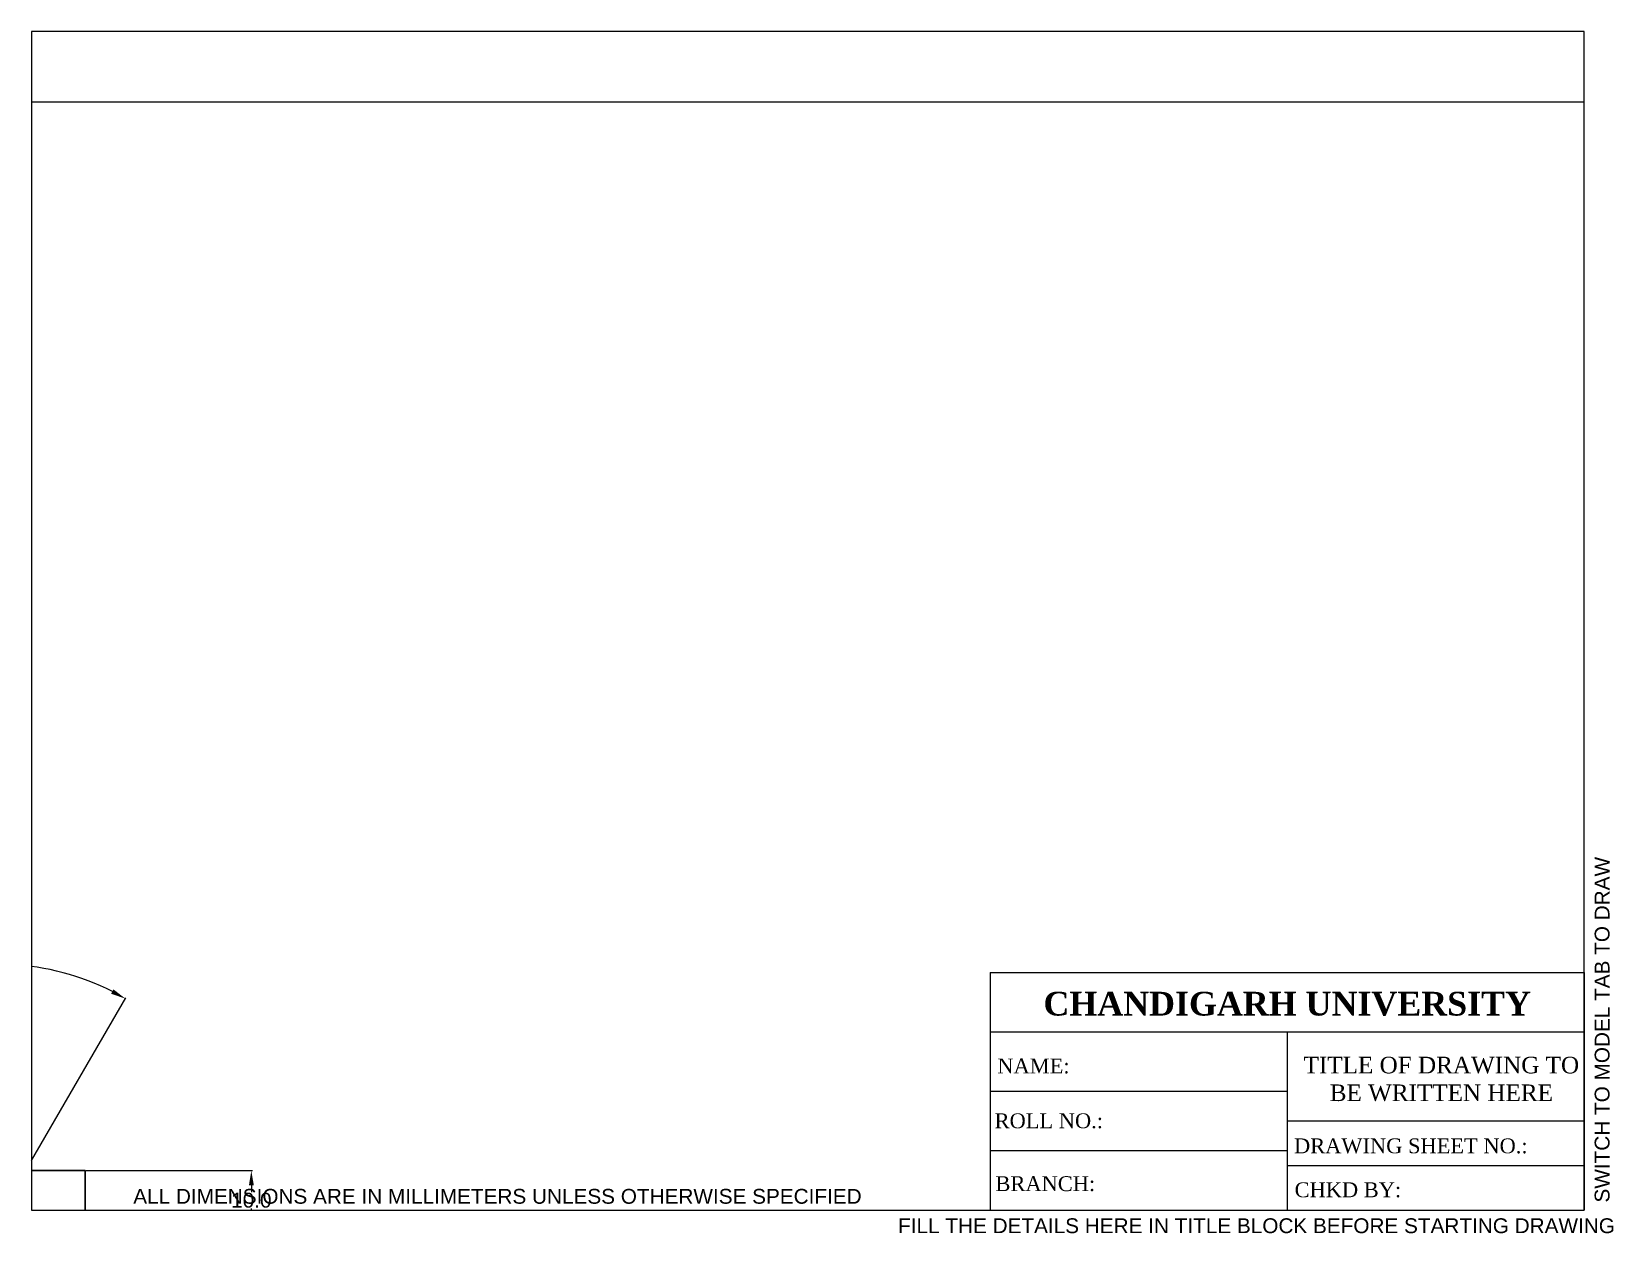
# Paper-space layout 'Layout1' of a CAD drawing. Header units: millimetres. Extents: x 0 to 266, y -4 to 198.
# The model-space entities are those that its viewports show. They can reach past a viewport. Long polylines and large blocks are cut down to what shows.
import ezdxf

# ---------------------------------------------------------------- set-up
doc = ezdxf.new("R2010")
doc.units = ezdxf.units.MM
doc.linetypes.add('ACAD_ISO08W100', pattern=[36, 24, -3, 6, -3])
doc.layers.add('Comments', color=10, linetype='Continuous', lineweight=13, plot=False)
doc.layers.add('thick continuous', color=7, linetype='Continuous', lineweight=30)
doc.styles.get("Standard").update_dxf_attribs({"font": 'arial.ttf'})
doc.dimstyles.get("Standard").update_dxf_attribs({"dimtxt": 2.5, "dimasz": 2.5, "dimexe": 0.18, "dimexo": 0.0625, "dimgap": 0.09, "dimtad": 0, "dimtih": 1, "dimtoh": 1, "dimdec": 1, "dimzin": 0, "dimdsep": 46, "dimtxsty": 'Standard', "dimcen": 0.09, "dimadec": 0, "dimazin": 0, "dimtfac": 1, "dimtdec": 1, "dimtofl": 0, "dimtmove": 0, "dimatfit": 3, "dimfxl": 1, "dimtolj": 1, "dimtzin": 0, "dimarcsym": 0})

# ---------------------------------------------------------------- blocks, each defined once
blk = doc.blocks.new('*D1')
at = {"layer": 'Defpoints', "color": 0, "transparency": 16777216}
for p in [(30.03, 30.1), (30.03, 20.1), (57.99, 20.1)]:
    blk.add_point(p, dxfattribs=at)
at = {"layer": 'thick continuous', "color": 0, "lineweight": -2, "transparency": 16777216}
for p, q in [((30.1, 30.1), (58.17, 30.1)), ((57.99, 27.6), (57.99, 26.47)), ((57.99, 22.6), (57.99, 23.74)), ((30.1, 20.1), (58.17, 20.1))]:
    blk.add_line(p, q, dxfattribs=at)
at = {"layer": 'thick continuous', "color": 0, "transparency": 16777216}
for points in [[(57.58, 27.6), (58.41, 27.6), (57.99, 30.1)], [(57.58, 22.6), (58.41, 22.6), (57.99, 20.1)]]:
    blk.add_solid(points, dxfattribs=at)
at = {"layer": 'thick continuous', "color": 0, "transparency": 16777216, "insert": (57.99, 25.1), "char_height": 2.5, "attachment_point": 5}
blk.add_mtext('\\A1;10.0', dxfattribs=at)
blk = doc.blocks.new('*D2')
at = {"layer": 'Defpoints', "color": 0, "transparency": 16777216}
for p in [(22.53, 64.24), (9.99, 30.09), (20.03, 30.1), (15.03, 21.45), (15.03, 21.45)]:
    blk.add_point(p, dxfattribs=at)
at = {"layer": 'thick continuous', "color": 0, "lineweight": -2, "transparency": 16777216}
for p, q in [((9.95, 30.14), (-6.96, 59.13)), ((20.07, 30.16), (36.88, 59.21))]:
    blk.add_line(p, q, dxfattribs=at)
for start, end in [(93.4665, 116.9632), (63.2425, 86.7396)]:
    blk.add_arc((15.03, 21.45), 43.45, start, end, dxfattribs=at)
at = {"layer": 'thick continuous', "color": 0, "transparency": 16777216}
for points in [[(-4.47, 59.81), (-4.87, 60.54), (-6.87, 58.98)], [(34.78, 60.61), (34.39, 59.88), (36.79, 59.05)]]:
    blk.add_solid(points, dxfattribs=at)
at = {"layer": 'thick continuous', "color": 0, "transparency": 16777216, "insert": (14.95, 64.9), "char_height": 2.5, "attachment_point": 5}
blk.add_mtext('\\A1;60°', dxfattribs=at)

msp = doc.modelspace()

# ---------------------------------------------------------------- linework, layer by layer
msp.add_lwpolyline([(0, 0), (297, 0), (297, 210), (0, 210)], close=True)
at = {"layer": 'thick continuous'}
for p, q in [((20.03, 30.1), (15.03, 21.45)), ((30.03, 30.1), (20.03, 30.1)), ((30.03, 20.1), (30.03, 30.1))]:
    msp.add_line(p, q, dxfattribs=at)

# ---------------------------------------------------------------- dimensions: what is measured, and where the dimension line sits
dim = msp.add_angular_dim_2l(base=(22.53, 64.24), line1=((15.03, 21.45), (9.99, 30.09)), line2=((20.03, 30.1), (15.03, 21.45)), dimstyle='Standard', dxfattribs=at)
dim.commit()
dim.dimension.update_dxf_attribs({"geometry": '*D2', "text_midpoint": (14.95, 64.9)})
dim = msp.add_linear_dim(base=(57.99, 20.1), p1=(30.03, 30.1), p2=(30.03, 20.1), angle=90, dimstyle='Standard', dxfattribs=at)
dim.commit()
dim.dimension.update_dxf_attribs({"geometry": '*D1', "text_midpoint": (57.99, 25.1)})

psp = doc.layouts.get("Layout1")

# ---------------------------------------------------------------- linework, layer by layer
for p, q in [((161.41, 40), (261.41, 40)), ((161.41, 40), (161.41, 0)), ((261.41, 40), (261.41, 0)), ((161.41, 30), (261.41, 30)), ((161.41, 30), (194.27, 30)), ((211.41, 30), (211.41, 0)), ((161.41, 20), (211.41, 20)), ((211.41, 15), (261.41, 15)), ((161.41, 10), (211.41, 10)), ((211.41, 7.5), (261.41, 7.5)), ((161.41, 0), (261.41, 0))]:
    psp.add_line(p, q)

# ---------------------------------------------------------------- texts
at = {"attachment_point": 1}
for s, width, insert, char_height in [('\\pxqc;{\\fTimes New Roman|b1|i0|c0|p18;CHANDIGARH UNIVERSITY}', 80.8177, (170.98, 36.75), 4), ('\\pxqc;{\\fTimes New Roman|b0|i0|c0|p18;TITLE OF DRAWING TO BE WRITTEN HERE}', 46.4985, (214.1, 25.81), 2.8)]:
    psp.add_mtext_dynamic_manual_height_columns(s, width=width, gutter_width=40, heights=[0], dxfattribs=dict(at, insert=insert, char_height=char_height))
at = {"linetype": 'ACAD_ISO08W100', "lineweight": 100, "char_height": 2.5, "attachment_point": 1}
for s, width, insert in [('{\\fTimes New Roman|b0|i0|c0|p18;NAME:}', 45.3199, (162.59, 25.51)), ('{\\fTimes New Roman|b0|i0|c0|p18;ROLL NO.:}', 45.3199, (162.13, 16.28)), ('{\\fTimes New Roman|b0|i0|c0|p18;DRAWING SHEET NO.:}', 45.3199, (212.54, 12.06)), ('{\\fTimes New Roman|b0|i0|c0|p18;BRANCH:}', 45.3199, (162.28, 5.69)), ('{\\fTimes New Roman|b0|i0|c0|p18;CHKD BY: }', 47.9779, (212.64, 4.66))]:
    psp.add_mtext_dynamic_manual_height_columns(s, width=width, gutter_width=25, heights=[0], dxfattribs=dict(at, insert=insert))
at = {"layer": 'Comments'}
psp.add_text('SWITCH TO MODEL TAB TO DRAW', height=2.5, rotation=90, dxfattribs=at).set_placement((265.66, 1.26))
psp.add_text('FILL THE DETAILS HERE IN TITLE BLOCK BEFORE STARTING DRAWING', height=2.5, dxfattribs=at).set_placement((145.88, -3.89))
at = {"layer": 'thick continuous'}
psp.add_text('ALL DIMENSIONS ARE IN MILLIMETERS UNLESS OTHERWISE SPECIFIED', height=2.5, dxfattribs=at).set_placement((17.11, 1.06))

# ---------------------------------------------------------------- viewports
psp.add_viewport(center=(130.71, 99.21), size=(261.41, 198.4125), view_center_point=(151.71, 122.67), view_height=198.4125, dxfattribs=at)

doc.saveas('drawing.dxf')
